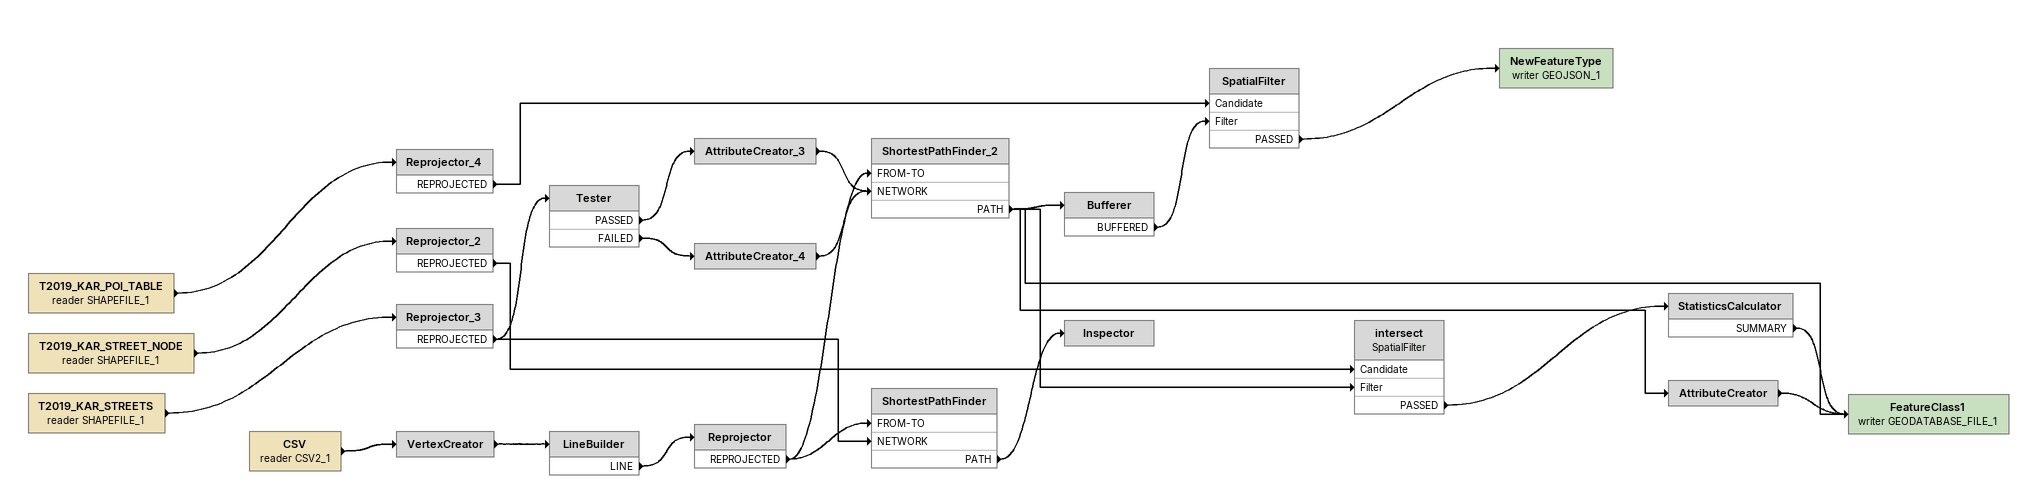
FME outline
T2019_KAR_POI_TABLE (reader SHAPEFILE_1)
    -> Reprojector_4
Reprojector_4
    REPROJECTED -> SpatialFilter [Candidate]
T2019_KAR_STREET_NODE (reader SHAPEFILE_1)
    -> Reprojector_2
Reprojector_2
    REPROJECTED -> intersect [Candidate]
T2019_KAR_STREETS (reader SHAPEFILE_1)
    -> Reprojector_3
Reprojector_3
    REPROJECTED -> ShortestPathFinder [NETWORK]
    REPROJECTED -> Tester
Tester
    PASSED -> AttributeCreator_3
    FAILED -> AttributeCreator_4
AttributeCreator_3
    -> ShortestPathFinder_2 [NETWORK]
AttributeCreator_4
    -> ShortestPathFinder_2 [NETWORK]
CSV (reader CSV2_1)
    -> VertexCreator
VertexCreator
    -> LineBuilder
LineBuilder
    LINE -> Reprojector
Reprojector
    REPROJECTED -> ShortestPathFinder [FROM-TO]
    REPROJECTED -> ShortestPathFinder_2 [FROM-TO]
ShortestPathFinder_2
    PATH -> Bufferer
    PATH -> intersect [Filter]
    PATH -> AttributeCreator
    PATH -> FeatureClass1 (writer GEODATABASE_FILE_1)
Bufferer
    BUFFERED -> SpatialFilter [Filter]
SpatialFilter
    PASSED -> NewFeatureType (writer GEOJSON_1)
NewFeatureType (writer GEOJSON_1)
intersect: SpatialFilter
    PASSED -> StatisticsCalculator
StatisticsCalculator
    SUMMARY -> FeatureClass1 (writer GEODATABASE_FILE_1)
AttributeCreator
    -> FeatureClass1 (writer GEODATABASE_FILE_1)
FeatureClass1 (writer GEODATABASE_FILE_1)
ShortestPathFinder
    PATH -> Inspector
Inspector
